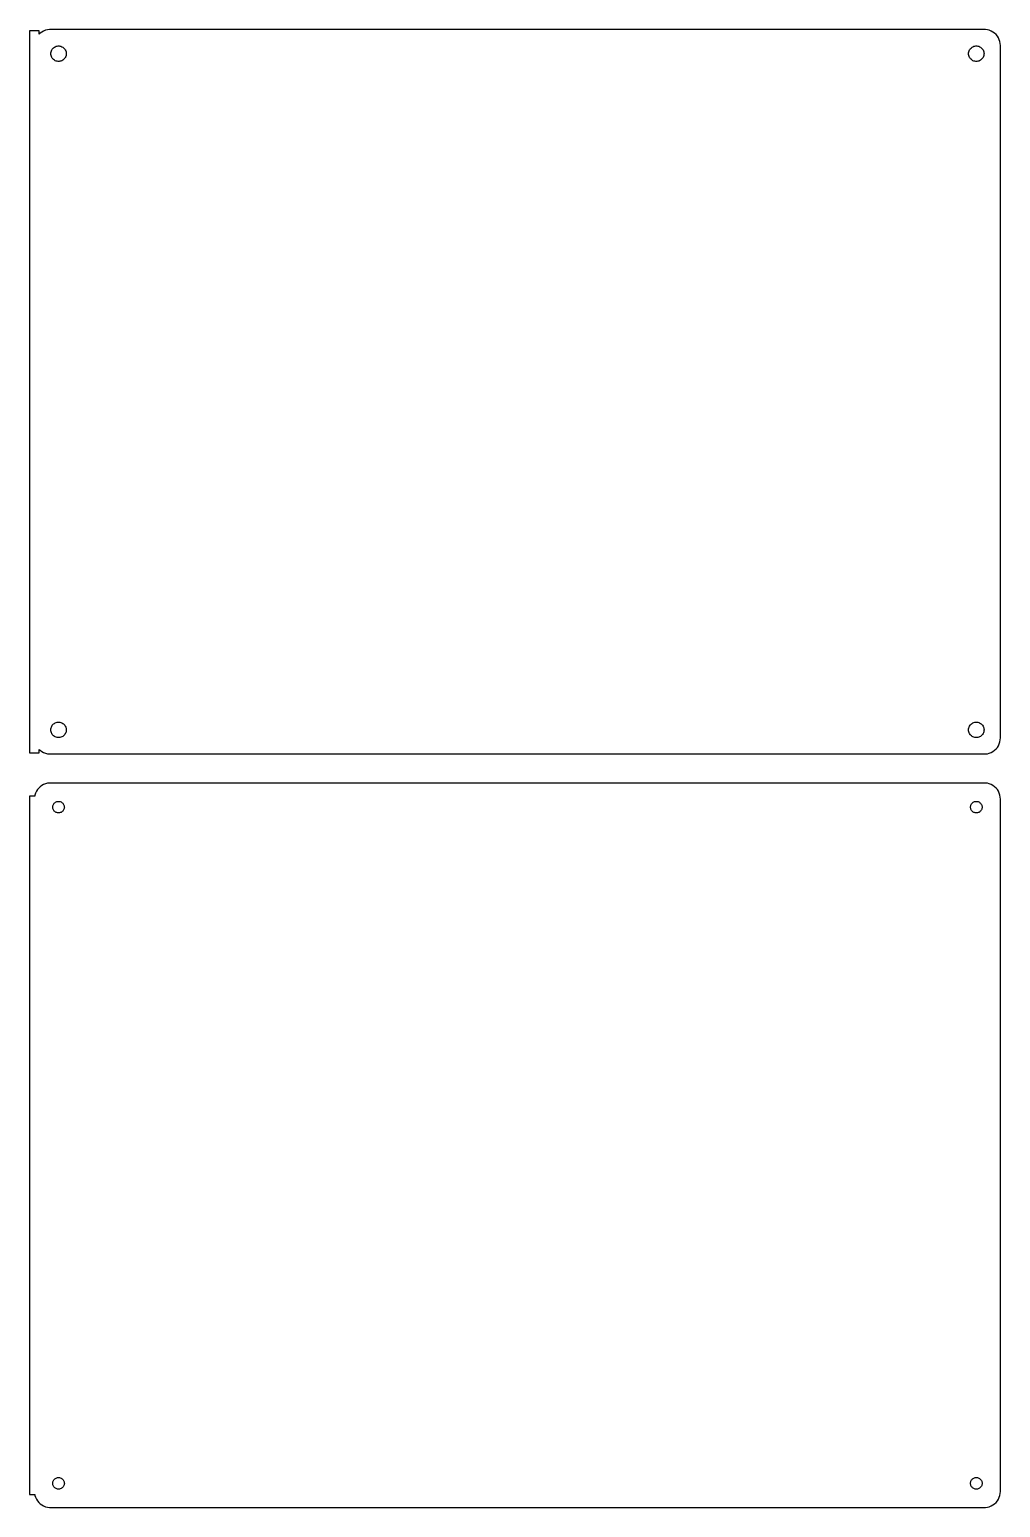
# Model space of a CAD drawing. Header units: metres. Extents: x -152 to 150, y 122 to 580.
import ezdxf

# ---------------------------------------------------------------- set-up
doc = ezdxf.new("R2010")
doc.units = ezdxf.units.M

msp = doc.modelspace()

# ---------------------------------------------------------------- linework, layer by layer
for p, q in [((-148.5, 580.115), (-151.5, 580.115)), ((-151.5, 580.115), (-151.5, 355.885)), ((-148.5, 579.059), (-148.5, 580.115)), ((-148.187, 579.353), (-148.5, 579.059)), ((-147.679, 579.722), (-148.187, 579.353)), ((-147.129, 580.024), (-147.679, 579.722)), ((-146.545, 580.255), (-147.129, 580.024)), ((-145.937, 580.411), (-146.545, 580.255)), ((-145.314, 580.49), (-145.937, 580.411)), ((145.314, 580.49), (-145.314, 580.49)), ((145.937, 580.411), (145.314, 580.49)), ((146.545, 580.255), (145.937, 580.411)), ((147.129, 580.024), (146.545, 580.255)), ((147.679, 579.722), (147.129, 580.024)), ((148.187, 579.353), (147.679, 579.722)), ((148.645, 578.923), (148.187, 579.353)), ((149.045, 578.439), (148.645, 578.923)), ((149.382, 577.909), (149.045, 578.439)), ((-144.825, 573.597), (-144.731, 573.883)), ((-144.731, 573.883), (-144.603, 574.156)), ((-144.603, 574.156), (-144.442, 574.411)), ((-144.442, 574.411), (-144.25, 574.643)), ((-144.25, 574.643), (-144.03, 574.849)), ((-144.03, 574.849), (-143.786, 575.026)), ((-143.786, 575.026), (-143.522, 575.172)), ((-143.522, 575.172), (-143.242, 575.283)), ((-143.242, 575.283), (-142.95, 575.357)), ((-142.95, 575.357), (-142.651, 575.395)), ((-142.651, 575.395), (-142.349, 575.395)), ((-142.349, 575.395), (-142.05, 575.357)), ((-142.05, 575.357), (-141.758, 575.283)), ((-141.758, 575.283), (-141.478, 575.172)), ((-141.478, 575.172), (-141.214, 575.026)), ((-141.214, 575.026), (-140.97, 574.849)), ((-140.97, 574.849), (-140.75, 574.643)), ((-140.75, 574.643), (-140.558, 574.411)), ((-140.558, 574.411), (-140.397, 574.156)), ((-140.397, 574.156), (-140.269, 573.883)), ((-140.269, 573.883), (-140.175, 573.597)), ((140.175, 573.597), (140.269, 573.883)), ((140.269, 573.883), (140.397, 574.156)), ((140.397, 574.156), (140.558, 574.411)), ((140.558, 574.411), (140.75, 574.643)), ((140.75, 574.643), (140.97, 574.849)), ((140.97, 574.849), (141.214, 575.026)), ((141.214, 575.026), (141.478, 575.172)), ((141.478, 575.172), (141.758, 575.283)), ((141.758, 575.283), (142.05, 575.357)), ((142.05, 575.357), (142.349, 575.395)), ((142.349, 575.395), (142.651, 575.395)), ((142.651, 575.395), (142.95, 575.357)), ((142.95, 575.357), (143.242, 575.283)), ((143.242, 575.283), (143.522, 575.172)), ((143.522, 575.172), (143.786, 575.026)), ((143.786, 575.026), (144.03, 574.849)), ((144.03, 574.849), (144.25, 574.643)), ((144.25, 574.643), (144.442, 574.411)), ((144.442, 574.411), (144.603, 574.156)), ((144.603, 574.156), (144.731, 573.883)), ((144.731, 573.883), (144.825, 573.597)), ((149.649, 577.341), (149.382, 577.909)), ((149.843, 576.743), (149.649, 577.341)), ((149.961, 576.127), (149.843, 576.743)), ((150, 575.5), (149.961, 576.127)), ((150, 360.5), (150, 575.5)), ((-144.9, 573), (-144.881, 573.301)), ((-144.881, 572.699), (-144.9, 573)), ((-144.881, 573.301), (-144.825, 573.597)), ((-144.825, 572.403), (-144.881, 572.699)), ((-144.731, 572.117), (-144.825, 572.403)), ((-144.603, 571.844), (-144.731, 572.117)), ((-144.442, 571.589), (-144.603, 571.844)), ((-144.25, 571.357), (-144.442, 571.589)), ((-144.03, 571.151), (-144.25, 571.357)), ((-143.786, 570.974), (-144.03, 571.151)), ((-143.522, 570.828), (-143.786, 570.974)), ((-143.242, 570.717), (-143.522, 570.828)), ((-142.95, 570.643), (-143.242, 570.717)), ((-142.651, 570.605), (-142.95, 570.643)), ((-142.349, 570.605), (-142.651, 570.605)), ((-142.05, 570.643), (-142.349, 570.605)), ((-141.758, 570.717), (-142.05, 570.643)), ((-141.478, 570.828), (-141.758, 570.717)), ((-141.214, 570.974), (-141.478, 570.828)), ((-140.97, 571.151), (-141.214, 570.974)), ((-140.75, 571.357), (-140.97, 571.151)), ((-140.558, 571.589), (-140.75, 571.357)), ((-140.397, 571.844), (-140.558, 571.589)), ((-140.269, 572.117), (-140.397, 571.844)), ((-140.175, 572.403), (-140.269, 572.117)), ((-140.175, 573.597), (-140.119, 573.301)), ((-140.119, 572.699), (-140.175, 572.403)), ((-140.119, 573.301), (-140.1, 573)), ((-140.1, 573), (-140.119, 572.699)), ((140.1, 573), (140.119, 573.301)), ((140.119, 572.699), (140.1, 573)), ((140.119, 573.301), (140.175, 573.597)), ((140.175, 572.403), (140.119, 572.699)), ((140.269, 572.117), (140.175, 572.403)), ((140.397, 571.844), (140.269, 572.117)), ((140.558, 571.589), (140.397, 571.844)), ((140.75, 571.357), (140.558, 571.589)), ((140.97, 571.151), (140.75, 571.357)), ((141.214, 570.974), (140.97, 571.151)), ((141.478, 570.828), (141.214, 570.974)), ((141.758, 570.717), (141.478, 570.828)), ((142.05, 570.643), (141.758, 570.717)), ((142.349, 570.605), (142.05, 570.643)), ((142.651, 570.605), (142.349, 570.605)), ((142.95, 570.643), (142.651, 570.605)), ((143.242, 570.717), (142.95, 570.643)), ((143.522, 570.828), (143.242, 570.717)), ((143.786, 570.974), (143.522, 570.828)), ((144.03, 571.151), (143.786, 570.974)), ((144.25, 571.357), (144.03, 571.151)), ((144.442, 571.589), (144.25, 571.357)), ((144.603, 571.844), (144.442, 571.589)), ((144.731, 572.117), (144.603, 571.844)), ((144.825, 572.403), (144.731, 572.117)), ((144.825, 573.597), (144.881, 573.301)), ((144.881, 572.699), (144.825, 572.403)), ((144.881, 573.301), (144.9, 573)), ((144.9, 573), (144.881, 572.699)), ((-144.9, 363), (-144.881, 363.301)), ((-144.881, 362.699), (-144.9, 363)), ((-144.881, 363.301), (-144.825, 363.597)), ((-144.825, 362.403), (-144.881, 362.699)), ((-144.825, 363.597), (-144.731, 363.883)), ((-144.731, 363.883), (-144.603, 364.156)), ((-144.603, 364.156), (-144.442, 364.411)), ((-144.442, 364.411), (-144.25, 364.643)), ((-144.25, 364.643), (-144.03, 364.849)), ((-144.03, 364.849), (-143.786, 365.026)), ((-143.786, 365.026), (-143.522, 365.172)), ((-143.522, 365.172), (-143.242, 365.283)), ((-143.242, 365.283), (-142.95, 365.357)), ((-142.95, 365.357), (-142.651, 365.395)), ((-142.651, 365.395), (-142.349, 365.395)), ((-142.349, 365.395), (-142.05, 365.357)), ((-142.05, 365.357), (-141.758, 365.283)), ((-141.758, 365.283), (-141.478, 365.172)), ((-141.478, 365.172), (-141.214, 365.026)), ((-141.214, 365.026), (-140.97, 364.849)), ((-140.97, 364.849), (-140.75, 364.643)), ((-140.75, 364.643), (-140.558, 364.411)), ((-140.558, 364.411), (-140.397, 364.156)), ((-140.397, 364.156), (-140.269, 363.883)), ((-140.269, 363.883), (-140.175, 363.597)), ((-140.175, 363.597), (-140.119, 363.301)), ((-140.119, 362.699), (-140.175, 362.403)), ((-140.119, 363.301), (-140.1, 363)), ((-140.1, 363), (-140.119, 362.699)), ((140.1, 363), (140.119, 363.301)), ((140.119, 362.699), (140.1, 363)), ((140.119, 363.301), (140.175, 363.597)), ((140.175, 362.403), (140.119, 362.699)), ((140.175, 363.597), (140.269, 363.883)), ((140.269, 363.883), (140.397, 364.156)), ((140.397, 364.156), (140.558, 364.411)), ((140.558, 364.411), (140.75, 364.643)), ((140.75, 364.643), (140.97, 364.849)), ((140.97, 364.849), (141.214, 365.026)), ((141.214, 365.026), (141.478, 365.172)), ((141.478, 365.172), (141.758, 365.283)), ((141.758, 365.283), (142.05, 365.357)), ((142.05, 365.357), (142.349, 365.395)), ((142.349, 365.395), (142.651, 365.395)), ((142.651, 365.395), (142.95, 365.357)), ((142.95, 365.357), (143.242, 365.283)), ((143.242, 365.283), (143.522, 365.172)), ((143.522, 365.172), (143.786, 365.026)), ((143.786, 365.026), (144.03, 364.849)), ((144.03, 364.849), (144.25, 364.643)), ((144.25, 364.643), (144.442, 364.411)), ((144.442, 364.411), (144.603, 364.156)), ((144.603, 364.156), (144.731, 363.883)), ((144.731, 363.883), (144.825, 363.597)), ((144.825, 363.597), (144.881, 363.301)), ((144.881, 362.699), (144.825, 362.403)), ((144.881, 363.301), (144.9, 363)), ((144.9, 363), (144.881, 362.699)), ((-144.731, 362.117), (-144.825, 362.403)), ((-144.603, 361.844), (-144.731, 362.117)), ((-144.442, 361.589), (-144.603, 361.844)), ((-144.25, 361.357), (-144.442, 361.589)), ((-144.03, 361.151), (-144.25, 361.357)), ((-143.786, 360.974), (-144.03, 361.151)), ((-143.522, 360.828), (-143.786, 360.974)), ((-143.242, 360.717), (-143.522, 360.828)), ((-142.95, 360.643), (-143.242, 360.717)), ((-142.651, 360.605), (-142.95, 360.643)), ((-142.349, 360.605), (-142.651, 360.605)), ((-142.05, 360.643), (-142.349, 360.605)), ((-141.758, 360.717), (-142.05, 360.643)), ((-141.478, 360.828), (-141.758, 360.717)), ((-141.214, 360.974), (-141.478, 360.828)), ((-140.97, 361.151), (-141.214, 360.974)), ((-140.75, 361.357), (-140.97, 361.151)), ((-140.558, 361.589), (-140.75, 361.357)), ((-140.397, 361.844), (-140.558, 361.589)), ((-140.269, 362.117), (-140.397, 361.844)), ((-140.175, 362.403), (-140.269, 362.117)), ((140.269, 362.117), (140.175, 362.403)), ((140.397, 361.844), (140.269, 362.117)), ((140.558, 361.589), (140.397, 361.844)), ((140.75, 361.357), (140.558, 361.589)), ((140.97, 361.151), (140.75, 361.357)), ((141.214, 360.974), (140.97, 361.151)), ((141.478, 360.828), (141.214, 360.974)), ((141.758, 360.717), (141.478, 360.828)), ((142.05, 360.643), (141.758, 360.717)), ((142.349, 360.605), (142.05, 360.643)), ((142.651, 360.605), (142.349, 360.605)), ((142.95, 360.643), (142.651, 360.605)), ((143.242, 360.717), (142.95, 360.643)), ((143.522, 360.828), (143.242, 360.717)), ((143.786, 360.974), (143.522, 360.828)), ((144.03, 361.151), (143.786, 360.974)), ((144.25, 361.357), (144.03, 361.151)), ((144.442, 361.589), (144.25, 361.357)), ((144.603, 361.844), (144.442, 361.589)), ((144.731, 362.117), (144.603, 361.844)), ((144.825, 362.403), (144.731, 362.117)), ((149.045, 357.561), (149.382, 358.091)), ((149.382, 358.091), (149.649, 358.659)), ((149.649, 358.659), (149.843, 359.257)), ((149.843, 359.257), (149.961, 359.873)), ((149.961, 359.873), (150, 360.5)), ((-151.5, 355.885), (-148.5, 355.885)), ((-148.5, 355.885), (-148.5, 356.941)), ((-148.5, 356.941), (-148.187, 356.647)), ((-148.187, 356.647), (-147.679, 356.278)), ((-147.679, 356.278), (-147.129, 355.976)), ((-147.129, 355.976), (-146.545, 355.745)), ((-146.545, 355.745), (-145.937, 355.589)), ((-145.937, 355.589), (-145.314, 355.51)), ((-145.314, 355.51), (145.314, 355.51)), ((145.314, 355.51), (145.937, 355.589)), ((145.937, 355.589), (146.545, 355.745)), ((146.545, 355.745), (147.129, 355.976)), ((147.129, 355.976), (147.679, 356.278)), ((147.679, 356.278), (148.187, 356.647)), ((148.187, 356.647), (148.645, 357.077)), ((148.645, 357.077), (149.045, 357.561)), ((-149.045, 344.439), (-149.382, 343.909)), ((-148.645, 344.923), (-149.045, 344.439)), ((-148.187, 345.353), (-148.645, 344.923)), ((-147.679, 345.722), (-148.187, 345.353)), ((-147.129, 346.024), (-147.679, 345.722)), ((-146.545, 346.255), (-147.129, 346.024)), ((-145.937, 346.411), (-146.545, 346.255)), ((-145.314, 346.49), (-145.937, 346.411)), ((145.314, 346.49), (-145.314, 346.49)), ((145.937, 346.411), (145.314, 346.49)), ((146.545, 346.255), (145.937, 346.411)), ((147.129, 346.024), (146.545, 346.255)), ((147.679, 345.722), (147.129, 346.024)), ((148.187, 345.353), (147.679, 345.722)), ((148.645, 344.923), (148.187, 345.353)), ((149.045, 344.439), (148.645, 344.923)), ((149.382, 343.909), (149.045, 344.439)), ((-149.9, 342.444), (-151.5, 342.444)), ((-151.5, 342.444), (-151.5, 125.556)), ((-149.843, 342.743), (-149.9, 342.444)), ((-149.649, 343.341), (-149.843, 342.743)), ((-149.382, 343.909), (-149.649, 343.341)), ((-144.243, 339.448), (-144.174, 339.663)), ((-144.174, 339.663), (-144.077, 339.867)), ((-144.077, 339.867), (-143.956, 340.058)), ((-143.956, 340.058), (-143.812, 340.232)), ((-143.812, 340.232), (-143.647, 340.387)), ((-143.647, 340.387), (-143.464, 340.52)), ((-143.464, 340.52), (-143.266, 340.629)), ((-143.266, 340.629), (-143.056, 340.712)), ((-143.056, 340.712), (-142.837, 340.768)), ((-142.837, 340.768), (-142.613, 340.796)), ((-142.613, 340.796), (-142.387, 340.796)), ((-142.387, 340.796), (-142.163, 340.768)), ((-142.163, 340.768), (-141.944, 340.712)), ((-141.944, 340.712), (-141.734, 340.629)), ((-141.734, 340.629), (-141.536, 340.52)), ((-141.536, 340.52), (-141.353, 340.387)), ((-141.353, 340.387), (-141.188, 340.232)), ((-141.188, 340.232), (-141.044, 340.058)), ((-141.044, 340.058), (-140.923, 339.867)), ((-140.923, 339.867), (-140.826, 339.663)), ((-140.826, 339.663), (-140.757, 339.448)), ((140.757, 339.448), (140.826, 339.663)), ((140.826, 339.663), (140.923, 339.867)), ((140.923, 339.867), (141.044, 340.058)), ((141.044, 340.058), (141.188, 340.232)), ((141.188, 340.232), (141.353, 340.387)), ((141.353, 340.387), (141.536, 340.52)), ((141.536, 340.52), (141.734, 340.629)), ((141.734, 340.629), (141.944, 340.712)), ((141.944, 340.712), (142.163, 340.768)), ((142.163, 340.768), (142.387, 340.796)), ((142.387, 340.796), (142.613, 340.796)), ((142.613, 340.796), (142.837, 340.768)), ((142.837, 340.768), (143.056, 340.712)), ((143.056, 340.712), (143.266, 340.629)), ((143.266, 340.629), (143.464, 340.52)), ((143.464, 340.52), (143.647, 340.387)), ((143.647, 340.387), (143.812, 340.232)), ((143.812, 340.232), (143.956, 340.058)), ((143.956, 340.058), (144.077, 339.867)), ((144.077, 339.867), (144.174, 339.663)), ((144.174, 339.663), (144.243, 339.448)), ((149.649, 343.341), (149.382, 343.909)), ((149.843, 342.743), (149.649, 343.341)), ((149.961, 342.127), (149.843, 342.743)), ((150, 341.5), (149.961, 342.127)), ((150, 126.5), (150, 341.5)), ((-144.3, 339), (-144.286, 339.226)), ((-144.286, 338.774), (-144.3, 339)), ((-144.286, 339.226), (-144.243, 339.448)), ((-144.243, 338.552), (-144.286, 338.774)), ((-144.174, 338.337), (-144.243, 338.552)), ((-144.077, 338.133), (-144.174, 338.337)), ((-143.956, 337.942), (-144.077, 338.133)), ((-143.812, 337.768), (-143.956, 337.942)), ((-143.647, 337.613), (-143.812, 337.768)), ((-143.464, 337.48), (-143.647, 337.613)), ((-143.266, 337.371), (-143.464, 337.48)), ((-143.056, 337.288), (-143.266, 337.371)), ((-142.837, 337.232), (-143.056, 337.288)), ((-142.613, 337.204), (-142.837, 337.232)), ((-142.387, 337.204), (-142.613, 337.204)), ((-142.163, 337.232), (-142.387, 337.204)), ((-141.944, 337.288), (-142.163, 337.232)), ((-141.734, 337.371), (-141.944, 337.288)), ((-141.536, 337.48), (-141.734, 337.371)), ((-141.353, 337.613), (-141.536, 337.48)), ((-141.188, 337.768), (-141.353, 337.613)), ((-141.044, 337.942), (-141.188, 337.768)), ((-140.923, 338.133), (-141.044, 337.942)), ((-140.826, 338.337), (-140.923, 338.133)), ((-140.757, 338.552), (-140.826, 338.337)), ((-140.757, 339.448), (-140.714, 339.226)), ((-140.714, 338.774), (-140.757, 338.552)), ((-140.714, 339.226), (-140.7, 339)), ((-140.7, 339), (-140.714, 338.774)), ((140.7, 339), (140.714, 339.226)), ((140.714, 338.774), (140.7, 339)), ((140.714, 339.226), (140.757, 339.448)), ((140.757, 338.552), (140.714, 338.774)), ((140.826, 338.337), (140.757, 338.552)), ((140.923, 338.133), (140.826, 338.337)), ((141.044, 337.942), (140.923, 338.133)), ((141.188, 337.768), (141.044, 337.942)), ((141.353, 337.613), (141.188, 337.768)), ((141.536, 337.48), (141.353, 337.613)), ((141.734, 337.371), (141.536, 337.48)), ((141.944, 337.288), (141.734, 337.371)), ((142.163, 337.232), (141.944, 337.288)), ((142.387, 337.204), (142.163, 337.232)), ((142.613, 337.204), (142.387, 337.204)), ((142.837, 337.232), (142.613, 337.204)), ((143.056, 337.288), (142.837, 337.232)), ((143.266, 337.371), (143.056, 337.288)), ((143.464, 337.48), (143.266, 337.371)), ((143.647, 337.613), (143.464, 337.48)), ((143.812, 337.768), (143.647, 337.613)), ((143.956, 337.942), (143.812, 337.768)), ((144.077, 338.133), (143.956, 337.942)), ((144.174, 338.337), (144.077, 338.133)), ((144.243, 338.552), (144.174, 338.337)), ((144.243, 339.448), (144.286, 339.226)), ((144.286, 338.774), (144.243, 338.552)), ((144.286, 339.226), (144.3, 339)), ((144.3, 339), (144.286, 338.774)), ((-144.3, 129), (-144.286, 129.226)), ((-144.286, 128.774), (-144.3, 129)), ((-144.286, 129.226), (-144.243, 129.448)), ((-144.243, 128.552), (-144.286, 128.774)), ((-144.243, 129.448), (-144.174, 129.663)), ((-144.174, 128.337), (-144.243, 128.552)), ((-144.174, 129.663), (-144.077, 129.867)), ((-144.077, 129.867), (-143.956, 130.058)), ((-143.956, 130.058), (-143.812, 130.232)), ((-143.812, 130.232), (-143.647, 130.387)), ((-143.647, 130.387), (-143.464, 130.52)), ((-143.464, 130.52), (-143.266, 130.629)), ((-143.266, 130.629), (-143.056, 130.712)), ((-143.056, 130.712), (-142.837, 130.768)), ((-142.837, 130.768), (-142.613, 130.796)), ((-142.613, 130.796), (-142.387, 130.796)), ((-142.387, 130.796), (-142.163, 130.768)), ((-142.163, 130.768), (-141.944, 130.712)), ((-141.944, 130.712), (-141.734, 130.629)), ((-141.734, 130.629), (-141.536, 130.52)), ((-141.536, 130.52), (-141.353, 130.387)), ((-141.353, 130.387), (-141.188, 130.232)), ((-141.188, 130.232), (-141.044, 130.058)), ((-141.044, 130.058), (-140.923, 129.867)), ((-140.923, 129.867), (-140.826, 129.663)), ((-140.826, 129.663), (-140.757, 129.448)), ((-140.757, 128.552), (-140.826, 128.337)), ((-140.757, 129.448), (-140.714, 129.226)), ((-140.714, 128.774), (-140.757, 128.552)), ((-140.714, 129.226), (-140.7, 129)), ((-140.7, 129), (-140.714, 128.774)), ((140.7, 129), (140.714, 129.226)), ((140.714, 128.774), (140.7, 129)), ((140.714, 129.226), (140.757, 129.448)), ((140.757, 128.552), (140.714, 128.774)), ((140.757, 129.448), (140.826, 129.663)), ((140.826, 128.337), (140.757, 128.552)), ((140.826, 129.663), (140.923, 129.867)), ((140.923, 129.867), (141.044, 130.058)), ((141.044, 130.058), (141.188, 130.232)), ((141.188, 130.232), (141.353, 130.387)), ((141.353, 130.387), (141.536, 130.52)), ((141.536, 130.52), (141.734, 130.629)), ((141.734, 130.629), (141.944, 130.712)), ((141.944, 130.712), (142.163, 130.768)), ((142.163, 130.768), (142.387, 130.796)), ((142.387, 130.796), (142.613, 130.796)), ((142.613, 130.796), (142.837, 130.768)), ((142.837, 130.768), (143.056, 130.712)), ((143.056, 130.712), (143.266, 130.629)), ((143.266, 130.629), (143.464, 130.52)), ((143.464, 130.52), (143.647, 130.387)), ((143.647, 130.387), (143.812, 130.232)), ((143.812, 130.232), (143.956, 130.058)), ((143.956, 130.058), (144.077, 129.867)), ((144.077, 129.867), (144.174, 129.663)), ((144.174, 129.663), (144.243, 129.448)), ((144.243, 128.552), (144.174, 128.337)), ((144.243, 129.448), (144.286, 129.226)), ((144.286, 128.774), (144.243, 128.552)), ((144.286, 129.226), (144.3, 129)), ((144.3, 129), (144.286, 128.774)), ((-151.5, 125.556), (-149.9, 125.556)), ((-149.9, 125.556), (-149.843, 125.257)), ((-149.843, 125.257), (-149.649, 124.659)), ((-149.649, 124.659), (-149.382, 124.091)), ((-149.382, 124.091), (-149.045, 123.561)), ((-144.077, 128.133), (-144.174, 128.337)), ((-143.956, 127.942), (-144.077, 128.133)), ((-143.812, 127.768), (-143.956, 127.942)), ((-143.647, 127.613), (-143.812, 127.768)), ((-143.464, 127.48), (-143.647, 127.613)), ((-143.266, 127.371), (-143.464, 127.48)), ((-143.056, 127.288), (-143.266, 127.371)), ((-142.837, 127.232), (-143.056, 127.288)), ((-142.613, 127.204), (-142.837, 127.232)), ((-142.387, 127.204), (-142.613, 127.204)), ((-142.163, 127.232), (-142.387, 127.204)), ((-141.944, 127.288), (-142.163, 127.232)), ((-141.734, 127.371), (-141.944, 127.288)), ((-141.536, 127.48), (-141.734, 127.371)), ((-141.353, 127.613), (-141.536, 127.48)), ((-141.188, 127.768), (-141.353, 127.613)), ((-141.044, 127.942), (-141.188, 127.768)), ((-140.923, 128.133), (-141.044, 127.942)), ((-140.826, 128.337), (-140.923, 128.133)), ((140.923, 128.133), (140.826, 128.337)), ((141.044, 127.942), (140.923, 128.133)), ((141.188, 127.768), (141.044, 127.942)), ((141.353, 127.613), (141.188, 127.768)), ((141.536, 127.48), (141.353, 127.613)), ((141.734, 127.371), (141.536, 127.48)), ((141.944, 127.288), (141.734, 127.371)), ((142.163, 127.232), (141.944, 127.288)), ((142.387, 127.204), (142.163, 127.232)), ((142.613, 127.204), (142.387, 127.204)), ((142.837, 127.232), (142.613, 127.204)), ((143.056, 127.288), (142.837, 127.232)), ((143.266, 127.371), (143.056, 127.288)), ((143.464, 127.48), (143.266, 127.371)), ((143.647, 127.613), (143.464, 127.48)), ((143.812, 127.768), (143.647, 127.613)), ((143.956, 127.942), (143.812, 127.768)), ((144.077, 128.133), (143.956, 127.942)), ((144.174, 128.337), (144.077, 128.133)), ((149.045, 123.561), (149.382, 124.091)), ((149.382, 124.091), (149.649, 124.659)), ((149.649, 124.659), (149.843, 125.257)), ((149.843, 125.257), (149.961, 125.873)), ((149.961, 125.873), (150, 126.5)), ((-149.045, 123.561), (-148.645, 123.077)), ((-148.645, 123.077), (-148.187, 122.647)), ((-148.187, 122.647), (-147.679, 122.278)), ((-147.679, 122.278), (-147.129, 121.976)), ((-147.129, 121.976), (-146.545, 121.745)), ((-146.545, 121.745), (-145.937, 121.589)), ((-145.937, 121.589), (-145.314, 121.51)), ((-145.314, 121.51), (145.314, 121.51)), ((145.314, 121.51), (145.937, 121.589)), ((145.937, 121.589), (146.545, 121.745)), ((146.545, 121.745), (147.129, 121.976)), ((147.129, 121.976), (147.679, 122.278)), ((147.679, 122.278), (148.187, 122.647)), ((148.187, 122.647), (148.645, 123.077)), ((148.645, 123.077), (149.045, 123.561))]:
    msp.add_line(p, q)

doc.saveas('drawing.dxf')
